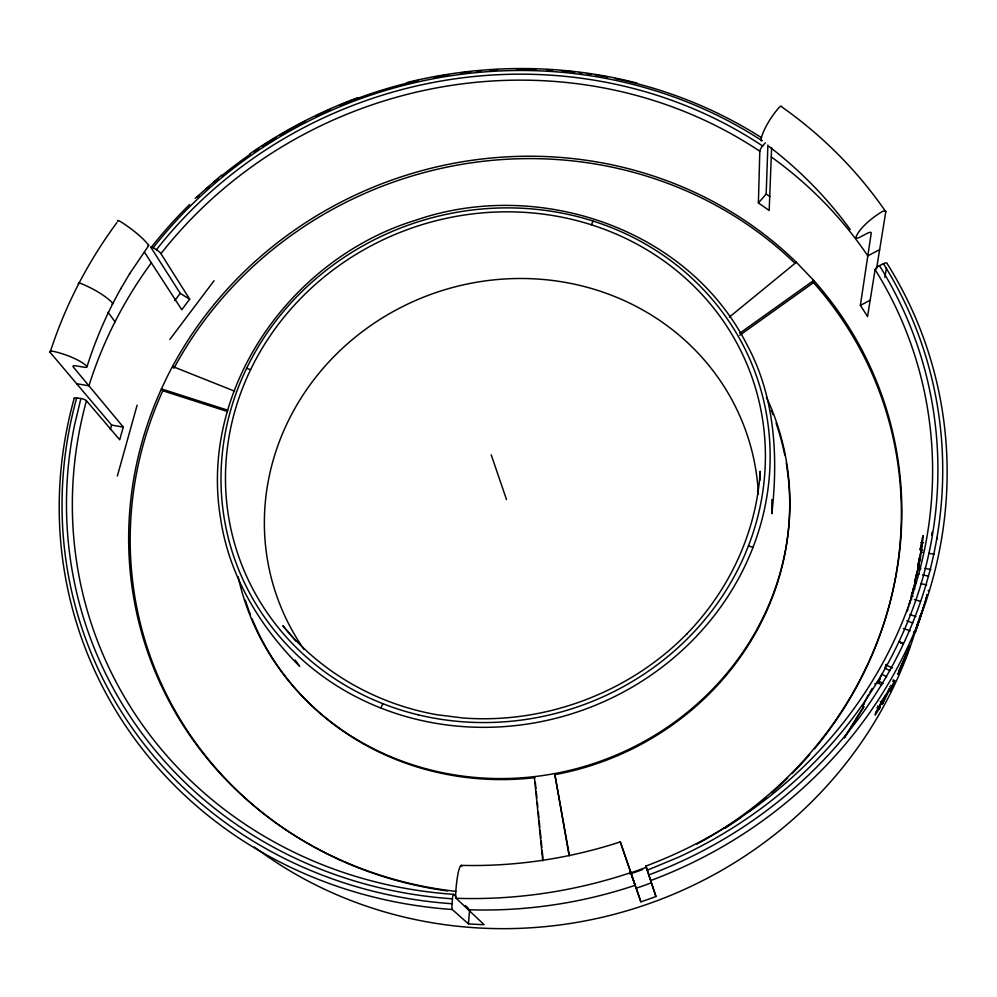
<?xml version="1.0" encoding="UTF-8"?>
<svg xmlns="http://www.w3.org/2000/svg" width="997" height="997" viewBox="0 0 997 997"><rect width="100%" height="100%" fill="white"/><g stroke="black" fill="none" stroke-linecap="round" stroke-linejoin="round"><path stroke-width="1.5" d="M771.877 499.684L771.84 513.692C778.258 457.199 775.093 397.84 747.999 346.682L747.688 346.121C688.84 228.051 537.682 177.952 415.886 220.175C292.507 257.7 199.5 386.724 220.337 516.957L220.449 517.593C228.562 574.733 259.345 625.979 299.698 666.357L295.149 660.064M922.15 543.627L920.543 553.36M771.616 147.88L769.173 210.541A409.755 385.752 -18.9 0 0 758.393 202.964L759.814 151.245A4.499 1.284 -56 0 1 762.618 145.948L765.347 142.833M758.393 202.964L766.17 194.054L767.902 144.989M759.839 480.429L760.213 471.257C756.536 532.136 729.143 590.374 686.783 633.93L687.008 633.706C629.356 692.666 545.434 724.146 463.231 718.014L436.736 714.699C377.128 704.131 321.109 672.888 282.836 625.705L295.797 641.071M937.342 538.928L937.305 537.508M655.939 896.502L645.869 866.019L655.939 896.502A422.915 398.214 -18.9 0 1 640.872 901.849L620.284 841.892C569.15 858.616 515.175 866.742 461.362 865.371A37.001 5.01 -88 0 0 455.791 891.418A5.359 0.735 -88 0 0 456.165 898.297L484.156 924.693A422.915 398.214 -18.9 0 1 468.428 923.858L469.624 909.538M814.611 748.735A387.883 365.625 -18.9 0 0 813.527 282.625L813.726 280.444L796.354 262.261A388.88 366.422 -18.9 0 0 166.786 377.589L161.414 388.905A388.88 366.422 -18.9 0 0 456.003 891.393M922.524 537.42L920.131 549.671L922.724 550.045M651.24 880.351A446.955 417.643 -18.9 0 0 887.205 263.707A4.661 1.583 -31.8 0 0 883.516 263.669L879.466 265.638A4.661 1.583 -31.8 0 0 875.104 269.601L867.54 316.61A409.755 385.752 -18.9 0 0 860.361 305.394L871.228 233.161A4.773 1.658 -34.1 0 0 867.477 233.186L859.701 237.286A4.798 1.67 -34 0 1 856.024 236.937A33.574 11.59 -34.3 0 1 881.348 212.137A4.86 1.707 -34.4 0 1 885.797 211.775L876.513 268.978M920.119 554.768L917.726 565.922L919.446 566.246M884.825 277.44L886.42 268.28M889.262 689.5L882.607 699.607L875.727 712.631M917.315 571.057L914.585 582.198L916.305 582.597M920.904 568.751L918.287 568.203L920.131 559.23A12.026 0.785 -78.9 0 0 920.48 557.273L923.272 535.713M920.405 567.38L918.661 567.006L914.585 582.198M879.366 707.858L880.064 705.614M911.358 597.215L915.196 582.435L911.383 595.845L913.09 596.293M926.861 594.723L926.699 595.371M926.088 597.739L925.739 598.985M123.329 427.115L111.639 425.071L50.124 352.352A4.723 1.408 17.5 0 1 53.576 351.393A32.589 9.584 17.4 0 1 86.502 365.849A4.661 1.383 17.3 0 1 84.022 367.208L75.934 365.837A4.636 1.371 17.3 0 0 73.192 366.884L123.329 427.115A409.755 385.752 -18.9 0 0 119.727 439.789L86.452 400.744A4.524 1.333 15.1 0 0 80.894 398.526L74.339 425.993A438.705 409.73 -18.9 0 0 452.488 898.82M908.716 606.388L908.329 607.696M924.294 604.543L923.77 606.4M117.384 475.98L137.125 405.168M917.701 569.786L919.695 559.94M911.607 596.331L913.215 590.236L912.654 591.844M922.088 610.575L921.689 611.934M911.457 596.879L911.358 597.402M911.27 597.714L910.273 600.792M921.427 612.856L920.767 615.124M885.211 696.853L884.688 698.461A42.435 1.969 -60.7 0 1 884.127 700.068M920.493 616.034L919.645 615.772M923.446 607.522L922.674 610.064M924.954 601.702L924.718 602.5M909.314 604.531L911.009 598.599L911.869 598.836M881.759 684.902L877.784 682.845L881.822 674.284L886.645 676.664M921.54 545.122L921.851 544.138A25.124 1.309 -81.9 0 1 922.001 543.701M922.699 536.847L923.147 535.651M920.131 549.671L921.228 546.119M922.474 610.725L920.119 617.99M863.115 705.627L862.816 707.446L863.901 706.586M917.726 565.922L919.321 560.812A53.551 2.119 -79.6 0 1 919.483 560.339L919.645 559.903M918.287 568.203L918.661 567.006M912.604 592.006L911.383 595.845M909.052 604.631L910.199 601.029M907.295 610.75L907.744 609.366L907.382 610.687M87.038 366.597C95.637 339.454 106.991 313.17 120.986 288.357M918.922 621.542L915.171 632.597L913.489 632.011M920.231 617.654L922.287 610.887M909.65 646.791L909.862 645.981L906.248 653.957M918.997 621.305L920.181 617.966L919.321 617.679M920.019 618.302L920.343 617.405M875.491 713.266L875.192 715.061L879.952 707.583L877.46 706.138M883.915 700.43L882.171 704.567L888.526 691.756M918.935 618.788L919.969 618.526M893.1 679.854L894.708 680.652L890.52 689.438L888.925 688.615M893.088 684.839L894.708 680.652M894.234 682.06L892.639 681.2M906.497 654.219L906.722 653.521L898.82 671.205L904.94 657.285M923.995 604.705L923.721 605.503M915.171 632.597L920.156 617.966L919.795 619.075M906.447 654.393L905.7 656.549A35.531 0.673 -66.9 0 1 905.002 658.394M922.748 608.282L922.998 607.597M920.73 615.348L922.138 611.311A52.392 0.636 -73.2 0 1 922.287 610.899M909.065 648.486L907.507 652.649M905.712 656.5L906.036 655.727M890.657 685.288L892.253 686.098L891.455 687.967L889.748 691.382L888.165 690.56M863.427 704.742L867.527 696.404M905.276 657.771L901.114 667.305M879.18 680.415L879.466 679.63L877.784 682.845M880.488 704.518L885.062 696.28A23.916 1.109 -60.4 0 1 885.398 696.542M903.481 662.507L902.721 664.239A16.351 0.935 -66.7 0 1 901.151 667.816M380.891 708.057L382.811 703.658M591.408 224.799L593.053 221.047M905.114 656.512L905.887 654.792M878.88 681.101L878.27 682.397M901.064 667.28L897.811 674.383L901.176 667.703M879.89 679.393L879.404 680.415M886.607 664.301L885.81 665.996M885.61 666.407L884.813 668.102L889.997 670.57M878.17 682.609L878.88 681.524M878.058 682.82L878.693 681.898M877.958 683.032L878.507 682.284M878.32 682.671L877.746 683.468M867.889 695.756L868.661 694.398M869.92 692.254L870.356 691.507M120.737 288.781L129.76 273.527M870.805 690.734L872.151 688.466M844.484 737.568L863.24 707.11M844.422 737.88L863.776 707.122M129.51 273.926L148.516 245.835M874.868 684.042L875.341 683.344M169.851 339.429L214.081 280.718M889.81 691.307L890.209 690.796L888.614 689.974M195.175 198.366L221.533 175.16M729.355 317.121L796.354 262.261M739.774 333.197L813.726 280.444A388.88 366.422 -18.9 0 1 696.704 844.247M739.749 335.254L813.527 282.625M249.574 153.987C283.111 130.744 319.563 111.814 357.811 97.631M860.361 305.394L870.319 300.122M879.653 249.624L867.801 255.88A434.031 405.33 -18.9 0 0 771.267 156.94M647.452 870.119L678.421 857.246A438.705 409.73 -18.9 0 0 879.454 265.651M406.988 82.527C482.162 63.933 561.922 63.646 636.958 83.1M920.966 542.518L923.558 542.854M80.894 398.526L76.732 397.953A4.524 1.333 15.1 0 0 74.015 399.037A446.955 417.643 -18.9 0 0 452.277 909.501L468.428 923.858M918.873 558.781L920.605 559.068M921.116 551.989L922.873 552.288M928.992 553.335L934.251 554.22M76.632 383.695L88.945 385.802A434.031 405.33 -18.9 0 1 151.357 262.809M924.78 568.29L930.899 569.574M916.044 575.082L917.763 575.443M917.29 573.661L919.035 574.048M922.524 574.845L928.631 576.216M920.592 583.569L926.612 584.927M913.115 588.753L914.822 589.177M914.448 599.583L920.48 601.316M227.702 410.166L161.414 388.905L162.798 390.774A387.883 365.625 -18.9 0 0 447.628 890.969M162.798 390.774L227.466 411.524M909.9 614.576L915.894 616.557M916.742 625.082L917.589 625.368M906.834 620.869L912.791 622.938M917.053 624.421L917.913 624.72M903.419 628.496L910.124 630.839M246.633 368.304L250.571 369.7M748.448 545.845L752.972 547.44M172.543 366.447L234.656 391.198M899.057 641.694L903.083 643.339M885.722 664.887L892.415 667.965M899.057 641.856L903.058 643.738L899.107 641.844M878.357 680.976L883.143 683.443M889.536 686.759L891.144 687.581M880.226 701.452L882.731 702.873M876.924 707.808L879.404 709.253M189.704 299.225L180.258 293.38L151.058 247.605A4.399 0.885 37.9 0 1 153.127 247.705L156.429 249.724A4.399 0.885 37.9 0 1 160.953 253.674L189.704 299.225A409.755 385.752 -18.9 0 0 181.803 309.768L144.478 252.204M769.011 146.472C799.868 170.101 827.348 198.091 850.217 229.522M86.452 400.744A433.034 404.545 -18.9 0 0 453.598 894.334L455.741 896.365M465.35 905.475L468.565 908.516M108.012 312.223L115.041 321.757M569.437 855.8L554.681 773.572L569.063 855.414M620.284 841.867L640.872 901.849M630.49 872.649L630.503 872.699A467.057 433.608 -18.9 0 1 456.165 898.297M491.197 454.831L506.513 499.572M630.154 870.842L635.002 885.348A447.977 418.453 -18.9 0 1 468.316 909.75M535.327 782.309L535.937 788.49M536.249 791.593L536.872 797.787M537.346 802.423L537.807 807.072M538.28 811.708L538.891 817.901M539.203 820.992L539.826 827.186M540.137 830.289L540.922 838.016M541.234 841.119L541.845 847.313M542.156 850.404L542.941 858.143M542.779 860.847L534.33 776.638L534.853 777.66A279.783 263.37 -18.9 0 1 252.067 618.776M452.04 903.731A443.329 414.067 -18.9 0 1 76.657 397.953M452.277 909.488A5.11 0.735 -85.9 0 1 452.04 903.805L452.476 898.746A5.097 0.735 -86 0 1 453.598 894.334M156.417 249.699A438.705 409.73 -18.9 0 1 762.68 146.023M153.202 247.742A443.142 413.905 -18.9 0 1 761.571 140.44M303.985 649.359A248.627 234.108 -18.9 0 1 435.888 292.607A248.627 234.108 -18.9 0 1 758.381 494.2M931.971 532.311A416.646 393.092 -18.9 0 1 931.859 535.377M918.299 621.006A416.646 393.092 -18.9 0 1 254.36 847.001M766.494 397.342A280.493 263.956 -18.9 0 1 595.845 762.805A280.493 263.956 -18.9 0 1 238.133 576.752M646.517 867.216A388.88 366.422 -18.9 0 1 629.618 873.21M110.343 429.408A422.915 398.214 -18.9 0 1 111.639 425.071M174.774 300.583A422.915 398.214 -18.9 0 1 180.258 293.38M766.17 194.054A422.915 398.214 -18.9 0 1 769.908 196.608M151.058 247.605A446.955 417.643 -18.9 0 1 189.604 204.522M197.094 197.319A446.955 417.643 -18.9 0 1 199.263 195.3M205.856 189.293A446.955 417.643 -18.9 0 1 209.196 186.339M213.682 182.451A446.955 417.643 -18.9 0 1 218.231 178.625M221.67 175.796A446.955 417.643 -18.9 0 1 250.147 154.311M253.824 151.781A446.955 417.643 -18.9 0 1 258.759 148.453M262.485 145.998A446.955 417.643 -18.9 0 1 276.356 137.324M280.194 135.031A446.955 417.643 -18.9 0 1 304.97 121.41M315.638 116.113A446.955 417.643 -18.9 0 1 330.518 109.271M340.102 105.184A446.955 417.643 -18.9 0 1 418.104 80.508M434.144 77.205A446.955 417.643 -18.9 0 1 448.812 74.675M460.602 72.98A446.955 417.643 -18.9 0 1 470.933 71.747M476.853 71.148A446.955 417.643 -18.9 0 1 481.302 70.737M490.2 70.064A446.955 417.643 -18.9 0 1 497.628 69.616M516.945 69.03A446.955 417.643 -18.9 0 1 536.261 69.229M546.655 69.678A446.955 417.643 -18.9 0 1 552.587 70.027M561.473 70.712A446.955 417.643 -18.9 0 1 574.758 72.046M579.182 72.582A446.955 417.643 -18.9 0 1 582.136 72.955M586.548 73.566A446.955 417.643 -18.9 0 1 590.947 74.202M595.346 74.9A446.955 417.643 -18.9 0 1 607.622 77.056M615.261 78.564A446.955 417.643 -18.9 0 1 761.496 137.686M650.867 883.006A409.755 385.752 -18.9 0 1 636.298 888.165M876.687 682.197A60.655 3.016 -61.7 0 1 876.687 682.384M863.439 705.128A57.29 3.602 -58.5 0 1 863.813 704.144M920.567 553.148A38.11 1.707 -80.6 0 1 920.256 554.22M917.739 569.636A39.207 1.271 -78.3 0 1 917.464 570.546M928.357 590.311A12.699 0.685 -74.7 0 1 928.232 590.785M927.235 594.611A12.699 0.685 -74.7 0 1 924.555 603.708M908.255 651.004A14.058 0.685 -66.7 0 1 903.88 662.245M909.376 647.477A56.131 0.748 -68.1 0 1 908.666 649.458M879.678 708.069A13.235 0.685 -60 0 1 879.678 707.334M879.89 705.901A49.501 2.542 -59.6 0 1 880.251 704.891M889.511 689.052A58.935 2.505 -61.7 0 1 889.162 690.585M875.702 712.93A57.701 3.24 -58.3 0 1 875.964 712.257M893.748 683.73A10.942 0.735 -62.7 0 1 890.421 690.747M776.09 423.177A279.783 263.37 -18.9 0 1 784.876 455.567M786.259 463.107A279.783 263.37 -18.9 0 1 555.155 774.607M250.372 614.526A279.783 263.37 -18.9 0 1 245.299 600.182M771.267 410.378A279.783 263.37 -18.9 0 1 772.949 414.615M809.701 754.542A387.883 365.625 -18.9 0 1 792.054 773.647M787.717 777.984A387.883 365.625 -18.9 0 1 771.952 792.665M766.12 797.712A387.883 365.625 -18.9 0 1 749.233 811.271M740.509 817.727A387.883 365.625 -18.9 0 1 725.118 828.258M642.554 869.583A387.883 365.625 -18.9 0 1 629.892 873.983M173.889 368.354A387.883 365.625 -18.9 0 1 795.12 263.432M875.104 269.601A433.034 404.545 -18.9 0 1 645.869 866.069M160.953 253.674A433.034 404.545 -18.9 0 1 759.814 151.245M883.442 263.707A443.154 413.929 -18.9 0 1 649.209 874.768M50.124 352.352A467.057 433.608 -18.9 0 1 116.873 222.63M885.797 211.775A467.057 433.608 -18.9 0 0 781.773 106.891A4.723 1.421 -54.6 0 0 778.408 108.224A32.614 9.683 -54.4 0 0 760.898 139.63A4.673 1.396 -54.3 0 0 762.207 140.49M461.362 865.371A5.247 0.71 -88.1 0 1 461.773 866.368M117.796 221.384A4.611 0.997 36.4 0 1 120.55 221.646A31.842 6.792 36.3 0 1 148.254 244.651A4.561 0.985 36.2 0 1 147.93 245.773M78.539 284.12A4.661 1.209 27.1 0 1 81.692 283.796A32.178 8.275 27 0 1 112.325 302.752A4.611 1.196 26.9 0 1 112.05 304.048M431.09 722.464A276.481 257.687 -18.9 0 0 758.954 383.521A276.481 257.687 -18.9 0 0 296.682 296.832A276.481 257.687 -18.9 0 0 431.09 722.464M418.354 714.849A271.857 253.375 -18.9 0 0 758.044 397.28A271.857 253.375 -18.9 0 0 309.893 289.429A271.857 253.375 -18.9 0 0 418.354 714.849"/></g></svg>
